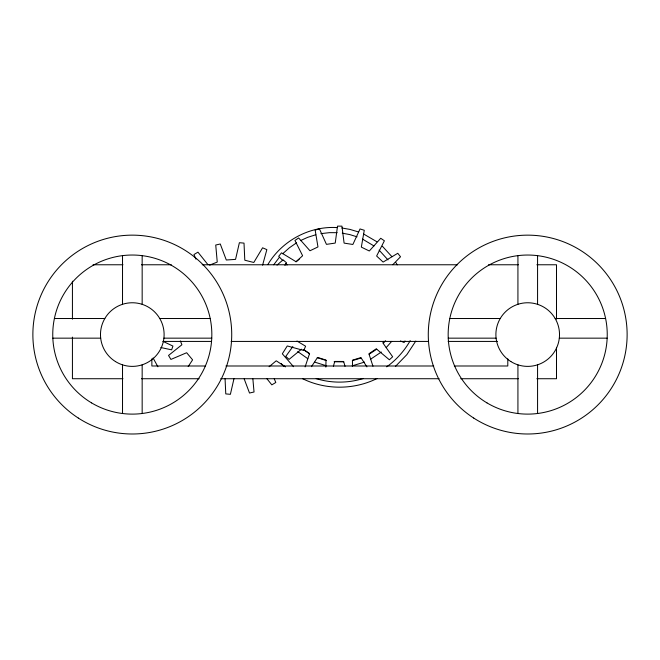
<?xml version="1.0" encoding="UTF-8"?>
<svg xmlns="http://www.w3.org/2000/svg" width="660" height="660" viewBox="0 0 660 660"><rect width="100%" height="100%" fill="white"/><g stroke="black" fill="none" stroke-linecap="round" stroke-linejoin="round"><path stroke-width="0.99" d="M325.85 367.117L326.015 360.079L317.551 357.431L311.462 366.671M233.995 378.617L230.389 394.317L225.77 393.904L225.068 378.815M262.589 265.163L266.854 249.628L262.589 247.805L253.795 262.482L244.794 260.213L244.01 243.119L239.382 242.707L235.554 259.38L226.297 260.007L220.267 243.994L215.737 245.025L217.247 262.07L209.591 265.138M333.374 366.267L334.785 361.433L343.654 361.474L345.023 366.308M305.11 366.911L309.573 353.554L303.889 349.651M415.775 341.088L406.865 354.618L395.423 366.448M410.215 340.642C404.374 350.93 396.305 359.939 386.702 366.844M405.009 340.972L404.11 342.507L400.405 340.956M267.844 264.586C281.919 240.785 309.598 225.778 337.276 227.593M188.174 366.572L192.605 359.849L186.656 352.729L170.915 359.428L168.531 355.443L181.904 344.759L180.362 340.931M284.914 265.402L286.58 262.878L283.082 259.825L277.01 265.114M273.718 264.792L279.089 257.664M292.858 346.558L285.821 356.375L289.063 359.403L301.488 349.173M391.693 341.377L386.199 347.597M384.021 341.269L382.792 342.804L392.642 356.779L389.383 359.783L376.266 348.81L368.915 353.785L372.966 366.217M385.621 340.766L383.551 343.035M392.807 264.701L400.521 256.773L397.774 253.291L383.097 262.078L376.621 256.022L384.392 240.793L380.737 238.276L369.311 250.998L361.334 247.112L364.279 230.274L360.046 228.946L352.869 244.472L344.099 243.111L341.946 226.149L337.516 226.132L335.23 243.078L326.452 244.365L319.399 228.789L315.158 230.084L317.971 246.947L309.969 250.767L298.634 237.963L294.954 240.446L302.618 255.733L296.092 261.748L281.49 252.854L278.71 256.311L282.884 260.667M282.703 253.729L289.311 247.838L296.563 242.806M296.002 261.822L299.227 259.149M269.099 366.737L276.226 360.797L285.475 366.886M381.307 352.036L370.417 359.32M376.761 349.165L369.188 354.197M300.382 240.652L307.543 237.394L315.81 234.737M377.041 378.518C353.941 389.961 325.586 390.126 302.478 378.634M364.534 362.101L352.168 365.846M361.028 358.025L352.465 360.591M363.569 378.427C348.282 383.254 331.534 383.361 316.214 378.625M320.892 233.64L329.447 232.658L337.177 232.683M343.678 361.861L334.133 361.762M93.027 264.767L122.983 264.767M141.438 264.767L171.303 264.767M202.199 264.767L457.627 264.767M488.532 264.767L518.397 264.767M536.844 264.767L556.504 264.767L556.504 319.176M54.392 318.516L104.833 318.516M159.761 318.516L210.194 318.516M449.806 318.516L500.239 318.516M555.167 318.516L605.608 318.516M52.841 338.159L100.683 338.159M163.911 338.159L211.753 338.159M448.247 338.159L496.089 338.159M559.317 338.159L607.159 338.159M163.177 341.426L211.53 341.426M231.074 341.426L428.587 341.426M448.132 341.426L497.508 341.426M205.359 365.995L151.866 365.995L151.866 358.834M225.934 365.995L433.727 365.995M454.303 365.995L507.796 365.995L507.796 358.834M122.983 378.724L72.427 378.724L72.427 337.111M141.438 378.724L199.114 378.724M220.745 378.724L439.09 378.724M460.721 378.724L518.397 378.724M536.844 378.724L556.504 378.724L556.504 347.358M341.847 227.989L349.94 229.399L358.644 231.99M342.276 233.17L349.792 234.589L357.068 236.825M160.842 347.539L171.641 349.833L172.92 346.063L162.929 341.335M326.048 365.665L314.82 362.159M326.23 360.5L317.278 357.679M363.668 234.044L376.852 241.741M362.505 239.101L373.981 245.949M307.832 358.726L297.767 351.59M296.959 341.038L305.596 346.219L303.773 350.485L287.265 345.947L282.332 353.81L293.568 366.712M309.581 353.859L303.138 349.445M283.899 366.185L280.929 363.412M382.379 246.238L391.949 256.707M379.112 250.14L387.981 259.891M285.664 263.571L287.059 265.023M208.007 264.742L197.95 252.161L193.966 254.537L195.938 259.165M266.797 378.576L271.821 384.862L275.806 382.486L274.23 378.782M366.927 366.886L360.913 357.596L352.423 360.178L352.522 366.217M395.901 262.564L397.221 264.841M153.087 357.967L157.897 366.778M244.184 378.898L249.513 393.03L254.034 391.999L252.879 378.964M537.57 255.651L537.57 304.326M537.57 364.815L537.57 413.498M517.927 255.635L517.927 304.293M517.927 364.848L517.927 413.507M142.164 255.651L142.164 304.326M142.164 364.815L142.164 413.498M122.521 255.635L122.521 304.293M122.521 364.848L122.521 413.507M72.427 281.193L72.427 319.176M78.309 418.06A99.421 99.421 0 0 0 231.594 339.587A99.421 99.421 0 0 0 86.988 246.073A99.421 99.421 0 0 0 78.309 418.06M91.558 402.889A79.538 79.538 0 0 0 211.827 335.692A79.538 79.538 0 0 0 93.497 265.138A79.538 79.538 0 0 0 91.558 402.889M115.475 361.573A31.812 31.812 0 0 0 164.093 335.635A31.812 31.812 0 0 0 117.323 306.504A31.812 31.812 0 0 0 115.475 361.573M473.715 418.06A99.421 99.421 0 0 0 627 339.587A99.421 99.421 0 0 0 482.402 246.073A99.421 99.421 0 0 0 473.715 418.06M486.964 402.889A79.538 79.538 0 0 0 607.233 335.692A79.538 79.538 0 0 0 488.911 265.138A79.538 79.538 0 0 0 486.964 402.889M510.881 361.573A31.812 31.812 0 0 0 559.498 335.635A31.812 31.812 0 0 0 512.729 306.504A31.812 31.812 0 0 0 510.881 361.573"/></g></svg>
